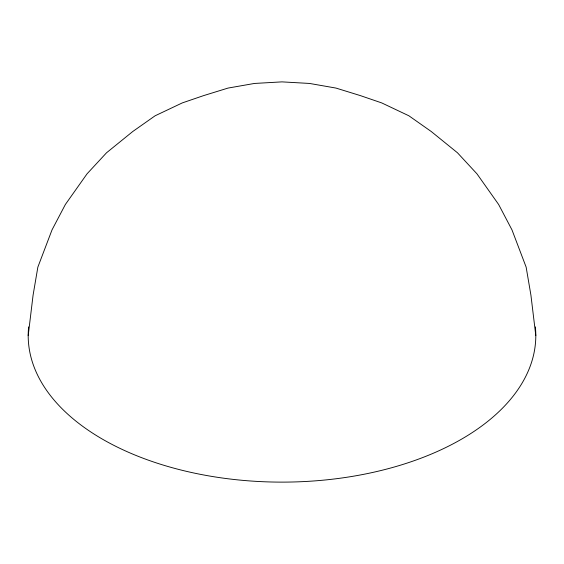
<?xml version="1.0" encoding="UTF-8"?>
<svg xmlns="http://www.w3.org/2000/svg" width="564" height="564" viewBox="0 0 564 564"><rect width="100%" height="100%" fill="white"/><g stroke="black" fill="none" stroke-linecap="round" stroke-linejoin="round"><path stroke-width="0.85" d="M28.2 335.594L33.079 295.162L37.858 267.124L52.022 229.879L65.368 204.485L87.039 173.839L106.54 152.773L132.78 131.497L155.1 115.796L182.292 102.909L203.66 95.598L228.039 88.076L254.491 83.444L282 81.879L309.509 83.444L335.961 88.076L360.34 95.598L381.708 102.909L408.9 115.796L431.22 131.497L457.46 152.773L476.961 173.839L498.632 204.485L511.978 229.879L526.141 267.124L530.921 295.162L535.8 335.594M535.356 326.894A253.8 146.527 0 0 1 282 482.121A253.8 146.527 0 0 1 28.644 326.894"/></g></svg>
